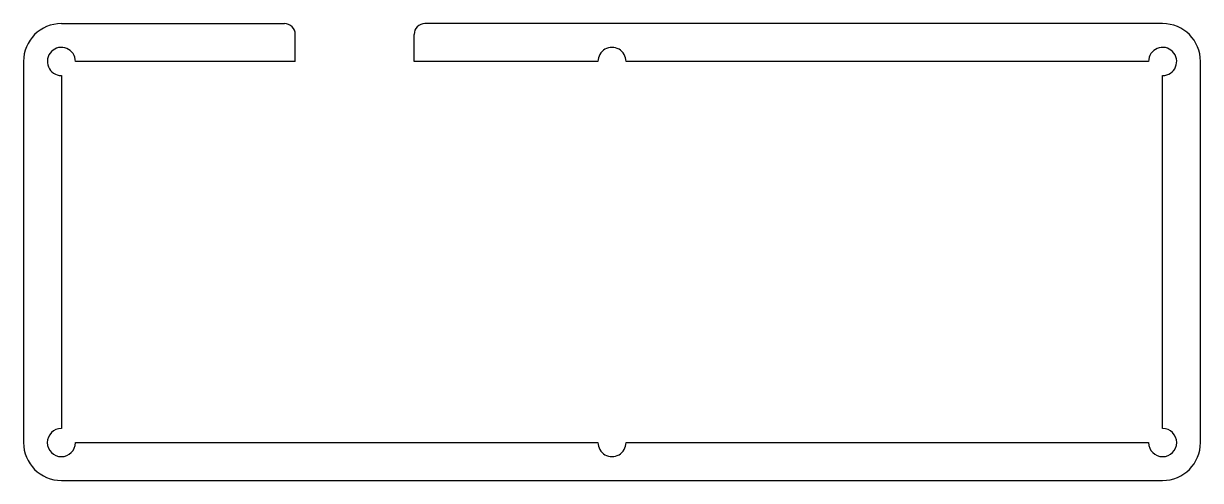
# Model space of a CAD drawing. Extents: x 0 to 218, y -84 to 1.
import ezdxf

# ---------------------------------------------------------------- set-up
doc = ezdxf.new("R2010")
doc.units = 0
doc.layers.get('0').update_dxf_attribs({"linetype": 'CONTINUOUS'})

msp = doc.modelspace()

# ---------------------------------------------------------------- linework, layer by layer
at = {"color": 7}
for points in [[(7.0231, 0.788396), (48.30572, 0.785856)], [(210.83778, 0.788396), (74.3077, 0.785856)], [(50.3047, -6.216924), (50.30724, -1.215664)], [(72.30618, -6.216924), (72.30618, -1.215664)], [(0.02286, -6.211844), (0.02286, -76.676524)], [(50.3047, -6.216924), (9.62406, -6.211844)], [(106.32694, -6.211844), (72.30618, -6.216924)], [(208.23682, -6.211844), (111.52632, -6.211844)], [(217.83802, -76.676524), (217.83802, -6.211844)], [(7.0231, -8.812804), (7.0231, -74.075564)], [(210.83778, -74.075564), (210.83778, -8.812804)], [(9.62406, -76.676524), (106.32694, -76.676524)], [(111.52632, -76.676524), (208.23682, -76.676524)], [(7.0231, -83.676764), (210.83778, -83.676764)]]:
    msp.add_lwpolyline(points, dxfattribs=at)
for points in [[(7.025005, 0.786254), (3.159012, 0.78625), (0.025006, -2.347756), (0.025001, -6.213749)], [(50.308002, -1.216073), (50.308001, -0.111506), (49.412574, 0.783924), (48.308006, 0.783927)], [(74.307954, 0.783928), (73.203386, 0.783925), (72.307958, -0.111505), (72.307958, -1.216073)], [(217.838782, -6.213749), (217.838778, -2.347763), (214.704783, 0.786241), (210.838796, 0.786255)], [(8.01998, -3.811667), (7.048428, -3.409238), (5.930124, -3.631682), (5.186531, -4.375275)], [(9.625, -6.213749), (9.625, -5.16215), (8.991531, -4.214097), (8.01998, -3.811667)], [(107.627014, -3.962088), (106.822572, -4.426532), (106.327016, -5.284861), (106.327016, -6.213749)], [(110.227008, -3.962088), (109.422567, -3.497643), (108.431455, -3.497643), (107.627014, -3.962088)], [(111.527082, -6.213749), (111.527006, -5.284861), (111.03145, -4.426532), (110.227008, -3.962088)], [(209.843884, -3.811662), (208.872326, -4.214089), (208.238852, -5.162145), (208.238852, -6.213749)], [(212.677339, -4.375293), (211.933749, -3.631689), (210.815441, -3.409236), (209.843884, -3.811662)], [(5.186531, -4.375275), (4.442938, -5.118869), (4.220493, -6.237173), (4.622923, -7.208724)], [(213.240914, -7.208759), (213.64336, -6.23721), (213.420928, -5.118897), (212.677339, -4.375293)], [(4.622923, -7.208724), (5.025353, -8.180276), (5.973405, -8.813744), (7.025005, -8.813744)], [(210.838796, -8.813744), (211.8904, -8.813765), (212.838468, -8.180309), (213.240914, -7.208759)], [(7.025005, -74.077342), (5.589094, -74.077342), (4.425048, -75.241358), (4.42501, -76.677269)], [(213.438842, -76.677236), (213.438785, -75.241318), (212.274714, -74.077314), (210.838796, -74.077342)], [(0.025001, -76.67754), (0.025015, -80.543527), (3.159018, -83.677522), (7.025005, -83.677526)], [(4.42501, -76.677269), (4.424973, -78.11318), (5.588959, -79.277257), (7.02487, -79.277332)], [(7.02487, -79.277332), (8.460781, -79.277407), (9.624888, -78.113451), (9.625, -76.67754)], [(106.32694, -76.67754), (106.327016, -77.606429), (106.822572, -78.464758), (107.627014, -78.929202)], [(110.227008, -78.929202), (111.03145, -78.464758), (111.527006, -77.606429), (111.527006, -76.67754)], [(208.238852, -76.67754), (208.238964, -78.113458), (209.403082, -79.277416), (210.838999, -79.277332)], [(210.838796, -83.677526), (214.704776, -83.677512), (217.838768, -80.54352), (217.838782, -76.67754)], [(210.838999, -79.277332), (212.274917, -79.277248), (213.438898, -78.113153), (213.438842, -76.677236)], [(107.627014, -78.929202), (108.431455, -79.393646), (109.422567, -79.393646), (110.227008, -78.929202)]]:
    msp.add_open_spline(points, degree=3, dxfattribs=at)

doc.saveas('drawing.dxf')
